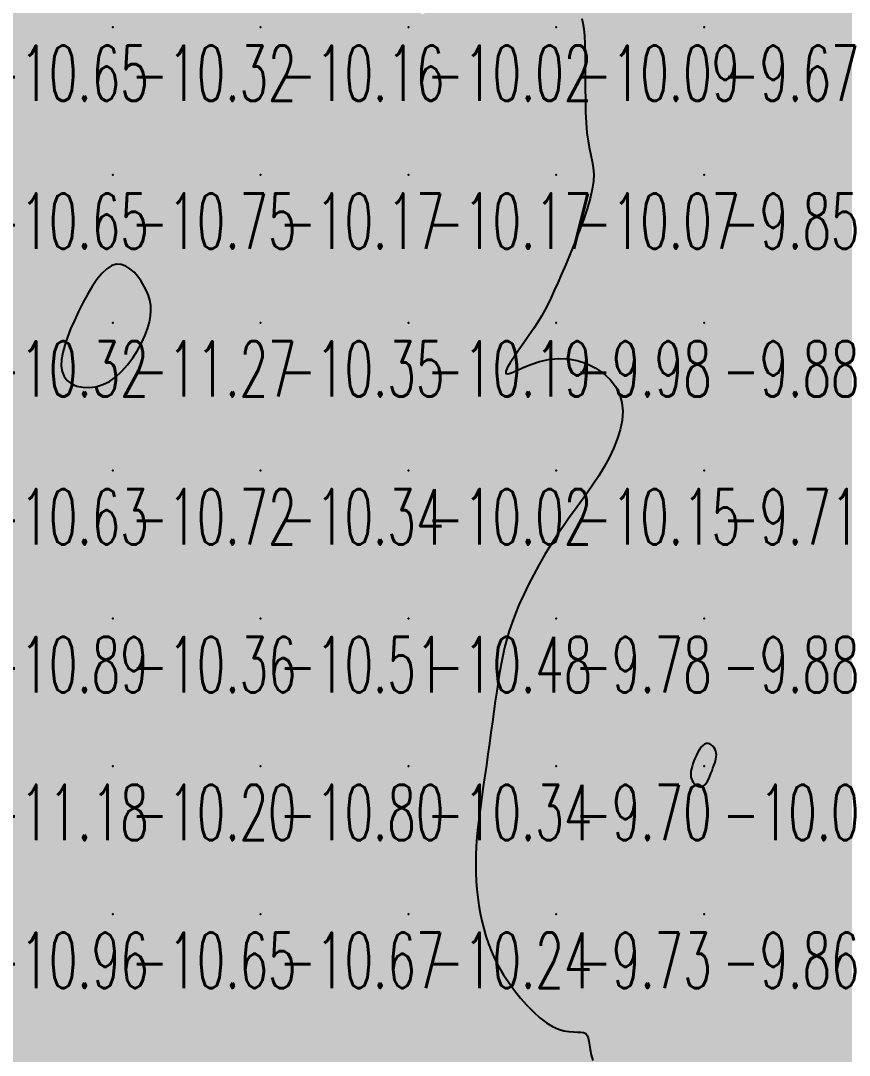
# Model space of a CAD drawing. Header units: millimetres. Extents: x 88261 to 90953, y 390274 to 392322.
# Drawn here: x 89854 to 89910.1, y 391637.7 to 391707.7 of the extents above; entities that cross this region are included whole.
import ezdxf
from ezdxf.enums import TextEntityAlignment as Align

# ---------------------------------------------------------------- set-up
doc = ezdxf.new("R2010")
doc.units = ezdxf.units.MM
doc.header["$LTSCALE"] = 25
for name, color, linetype in [('CN_03_00', 7, 'Continuous'), ('CN_04_00', 242, 'Continuous'), ('COTEAlt', 7, 'Continuous'), ('TN_COLORIAGE', 7, 'Continuous')]:
    doc.layers.add(name, color=color, linetype=linetype)
doc.styles.add('Simplex 1.0', font='Simplex.shx', dxfattribs={"width": 0.99, "height": 2.5})
doc.styles.get("Standard").update_dxf_attribs({"font": 'times.ttf'})

# ---------------------------------------------------------------- blocks, each defined once
blk = doc.blocks.new('COTE')
at = {"color": 0}
blk.add_point((0, 0), dxfattribs=at)
at = {"layer": 'COTEAlt'}
blk.add_attdef('ALT', text='', height=3.75, dxfattribs=at).set_placement((1.25, -1.25), align=Align.TOP_LEFT)

msp = doc.modelspace()

# ---------------------------------------------------------------- linework, layer by layer
at = {"layer": 'CN_03_00', "elevation": -11, "flags": 128}
msp.add_lwpolyline([(89860.468, 391683.577), (89860.879, 391683.953), (89861.262, 391684.385), (89861.612, 391684.857), (89861.926, 391685.353), (89862.198, 391685.857), (89862.426, 391686.355), (89862.604, 391686.83), (89862.73, 391687.27), (89862.806, 391687.678), (89862.835, 391688.057), (89862.818, 391688.415), (89862.76, 391688.755), (89862.663, 391689.084), (89862.53, 391689.407), (89862.363, 391689.73), (89862.165, 391690.053), (89861.94, 391690.365), (89861.691, 391690.65), (89861.42, 391690.891), (89861.131, 391691.073), (89860.826, 391691.179), (89860.51, 391691.193), (89860.184, 391691.1), (89859.852, 391690.888), (89859.517, 391690.57), (89859.184, 391690.163), (89858.855, 391689.685), (89858.535, 391689.152), (89858.226, 391688.581), (89857.933, 391687.992), (89857.658, 391687.399), (89857.407, 391686.82), (89857.186, 391686.261), (89857.005, 391685.727), (89856.87, 391685.223), (89856.79, 391684.754), (89856.774, 391684.325), (89856.828, 391683.942), (89856.963, 391683.609), (89857.181, 391683.332), (89857.474, 391683.114), (89857.827, 391682.959), (89858.228, 391682.871), (89858.662, 391682.855), (89859.117, 391682.914), (89859.578, 391683.051), (89860.032, 391683.272), (89860.468, 391683.577)], close=True, dxfattribs=at)
at = {"layer": 'CN_04_00', "elevation": -10, "flags": 128}
msp.add_lwpolyline([(89891.974, 391707.816), (89892.05, 391707.497), (89892.111, 391707.115), (89892.158, 391706.656), (89892.189, 391706.104), (89892.205, 391705.454), (89892.21, 391704.722), (89892.21, 391703.936), (89892.21, 391703.122), (89892.216, 391702.304), (89892.233, 391701.509), (89892.267, 391700.764), (89892.323, 391700.093), (89892.403, 391699.514), (89892.499, 391699.012), (89892.597, 391698.563), (89892.685, 391698.143), (89892.751, 391697.728), (89892.781, 391697.294), (89892.764, 391696.817), (89892.687, 391696.274), (89892.542, 391695.648), (89892.337, 391694.953), (89892.086, 391694.21), (89891.803, 391693.441), (89891.499, 391692.666), (89891.189, 391691.908), (89890.886, 391691.188), (89890.602, 391690.526), (89890.348, 391689.939), (89890.117, 391689.417), (89889.901, 391688.946), (89889.691, 391688.511), (89889.476, 391688.098), (89889.247, 391687.691), (89888.996, 391687.275), (89888.712, 391686.837), (89888.393, 391686.367), (89888.053, 391685.881), (89887.717, 391685.399), (89887.404, 391684.942), (89887.138, 391684.533), (89886.94, 391684.191), (89886.833, 391683.938), (89886.838, 391683.795), (89886.971, 391683.774), (89887.223, 391683.855), (89887.578, 391684.009), (89888.021, 391684.205), (89888.538, 391684.414), (89889.111, 391684.607), (89889.727, 391684.755), (89890.37, 391684.828), (89891.023, 391684.803), (89891.672, 391684.682), (89892.298, 391684.473), (89892.888, 391684.184), (89893.422, 391683.824), (89893.886, 391683.402), (89894.263, 391682.925), (89894.537, 391682.401), (89894.695, 391681.84), (89894.745, 391681.248), (89894.701, 391680.633), (89894.573, 391680.003), (89894.375, 391679.366), (89894.119, 391678.729), (89893.817, 391678.101), (89893.482, 391677.487), (89893.124, 391676.895), (89892.748, 391676.32), (89892.358, 391675.754), (89891.956, 391675.193), (89891.546, 391674.628), (89891.13, 391674.055), (89890.713, 391673.465), (89890.298, 391672.853), (89889.887, 391672.215), (89889.485, 391671.556), (89889.095, 391670.883), (89888.723, 391670.203), (89888.371, 391669.525), (89888.045, 391668.855), (89887.748, 391668.201), (89887.484, 391667.571), (89887.257, 391666.97), (89887.062, 391666.391), (89886.895, 391665.828), (89886.751, 391665.271), (89886.627, 391664.713), (89886.516, 391664.146), (89886.414, 391663.562), (89886.318, 391662.953), (89886.221, 391662.312), (89886.125, 391661.642), (89886.028, 391660.95), (89885.93, 391660.239), (89885.831, 391659.515), (89885.73, 391658.784), (89885.628, 391658.049), (89885.524, 391657.316), (89885.419, 391656.59), (89885.313, 391655.873), (89885.212, 391655.165), (89885.115, 391654.47), (89885.028, 391653.787), (89884.951, 391653.119), (89884.888, 391652.468), (89884.841, 391651.833), (89884.813, 391651.217), (89884.803, 391650.619), (89884.811, 391650.037), (89884.837, 391649.468), (89884.88, 391648.912), (89884.939, 391648.367), (89885.015, 391647.83), (89885.107, 391647.302), (89885.215, 391646.779), (89885.341, 391646.26), (89885.49, 391645.744), (89885.665, 391645.229), (89885.868, 391644.712), (89886.104, 391644.193), (89886.376, 391643.67), (89886.687, 391643.141), (89887.038, 391642.606), (89887.424, 391642.075), (89887.836, 391641.56), (89888.266, 391641.073), (89888.705, 391640.625), (89889.146, 391640.228), (89889.579, 391639.895), (89889.997, 391639.636), (89890.393, 391639.459), (89890.761, 391639.351), (89891.1, 391639.294), (89891.406, 391639.271), (89891.677, 391639.263), (89891.908, 391639.253), (89892.097, 391639.223), (89892.24, 391639.156), (89892.338, 391639.037), (89892.403, 391638.866), (89892.448, 391638.646), (89892.487, 391638.38), (89892.536, 391638.072), (89892.608, 391637.724), (89892.719, 391637.341)], dxfattribs=at)
msp.add_lwpolyline([(89900.29, 391655.976), (89900.384, 391656.09), (89900.473, 391656.231), (89900.558, 391656.393), (89900.637, 391656.569), (89900.712, 391656.752), (89900.783, 391656.937), (89900.849, 391657.116), (89900.911, 391657.285), (89900.966, 391657.444), (89901.013, 391657.594), (89901.05, 391657.737), (89901.073, 391657.873), (89901.081, 391658.004), (89901.071, 391658.131), (89901.041, 391658.256), (89900.991, 391658.379), (89900.921, 391658.495), (89900.835, 391658.598), (89900.736, 391658.684), (89900.627, 391658.746), (89900.512, 391658.779), (89900.392, 391658.778), (89900.271, 391658.735), (89900.153, 391658.649), (89900.037, 391658.525), (89899.926, 391658.37), (89899.822, 391658.192), (89899.724, 391657.999), (89899.635, 391657.798), (89899.556, 391657.597), (89899.487, 391657.404), (89899.431, 391657.225), (89899.388, 391657.06), (89899.358, 391656.908), (89899.343, 391656.766), (89899.342, 391656.634), (89899.357, 391656.51), (89899.388, 391656.392), (89899.435, 391656.28), (89899.499, 391656.172), (89899.577, 391656.072), (89899.667, 391655.985), (89899.766, 391655.915), (89899.87, 391655.866), (89899.977, 391655.843), (89900.085, 391655.852), (89900.19, 391655.895), (89900.29, 391655.976)], close=True, dxfattribs=at)
at = {"layer": 'TN_COLORIAGE', "color": 191}
for points in [[(89850.249, 391717.239, -10.169), (89850.249, 391707.239, -10.169), (89860.249, 391717.239, -10.169)], [(89850.249, 391707.239, -10.169), (89860.249, 391707.239, -10.169), (89860.249, 391717.239, -10.169)], [(89860.249, 391717.239, -10.504), (89860.249, 391707.239, -10.504), (89870.249, 391717.239, -10.504)], [(89860.249, 391707.239, -10.504), (89870.249, 391707.239, -10.504), (89870.249, 391717.239, -10.504)], [(89870.249, 391707.239, -10.042), (89880.249, 391707.239, -10.042), (89880.249, 391717.239, -10.042)], [(89870.249, 391717.239, -10.042), (89870.249, 391707.239, -10.042), (89880.249, 391717.239, -10.042)], [(89880.249, 391717.239, -10), (89882.259, 391717.239, -10), (89880.249, 391707.239, -10), (89881.11, 391708.1, -10)], [(89890.249, 391707.239, -10), (89890.249, 391710.708, -10), (89880.249, 391707.239, -10), (89881.11, 391708.1, -10)], [(89891.659, 391708.65, -10.088), (89890.249, 391710.708, -10.088), (89890.249, 391707.239, -10.088)], [(89891.659, 391708.65, -10.088), (89892.361, 391707.239, -10.088), (89890.249, 391707.239, -10.088)], [(89850.249, 391697.239, -10.322), (89860.249, 391697.239, -10.322), (89860.249, 391707.239, -10.322)], [(89850.249, 391707.239, -10.322), (89850.249, 391697.239, -10.322), (89860.249, 391707.239, -10.322)], [(89860.249, 391707.239, -10.156), (89860.249, 391697.239, -10.156), (89870.249, 391707.239, -10.156)], [(89860.249, 391697.239, -10.156), (89870.249, 391697.239, -10.156), (89870.249, 391707.239, -10.156)], [(89870.249, 391707.239, -10.016), (89870.249, 391697.239, -10.016), (89880.249, 391707.239, -10.016)], [(89870.249, 391697.239, -10.016), (89880.249, 391697.239, -10.016), (89880.249, 391707.239, -10.016)], [(89880.249, 391707.239, -10.088), (89880.249, 391697.239, -10.088), (89890.249, 391707.239, -10.088)], [(89880.249, 391697.239, -10.088), (89890.249, 391697.239, -10.088), (89890.249, 391707.239, -10.088)], [(89890.249, 391707.239, -10), (89892.361, 391707.239, -10), (89890.249, 391697.239, -10), (89892.029, 391699.019, -10)], [(89892.029, 391699.019, -10.071), (89893.462, 391697.239, -10.071), (89890.249, 391697.239, -10.071)], [(89860.249, 391692.42, -10.322), (89857.418, 391687.239, -10.322), (89860.249, 391697.239, -10.322), (89850.249, 391687.239, -10.322)], [(89850.249, 391697.239, -10.751), (89850.249, 391687.239, -10.751), (89860.249, 391697.239, -10.751)], [(89860.249, 391692.42, -10.171), (89862.689, 391689.679, -10.171), (89860.249, 391697.239, -10.171), (89870.249, 391697.239, -10.171)], [(89863.172, 391687.239, -10.171), (89862.689, 391689.679, -10.171), (89870.249, 391687.239, -10.171), (89870.249, 391697.239, -10.171)], [(89870.249, 391687.239, -10.167), (89880.249, 391687.239, -10.167), (89880.249, 391697.239, -10.167)], [(89870.249, 391697.239, -10.167), (89870.249, 391687.239, -10.167), (89880.249, 391697.239, -10.167)], [(89880.249, 391697.239, -10.071), (89880.249, 391687.239, -10.071), (89890.249, 391697.239, -10.071)], [(89880.249, 391687.239, -10), (89889.155, 391687.239, -10), (89890.249, 391697.239, -10), (89890.249, 391689.669, -10)], [(89893.462, 391697.239, -10.071), (89890.249, 391689.669, -10.071), (89890.249, 391697.239, -10.071)], [(89856.028, 391683.018, -10.322), (89857.418, 391687.239, -10.322), (89850.249, 391677.239, -10.322), (89850.249, 391687.239, -10.322)], [(89860.249, 391682.344, -10.352), (89863.172, 391687.239, -10.352), (89860.249, 391677.239, -10.352), (89870.249, 391687.239, -10.352)], [(89860.249, 391677.239, -10.352), (89870.249, 391677.239, -10.352), (89870.249, 391687.239, -10.352)], [(89870.249, 391687.239, -10.186), (89870.249, 391677.239, -10.186), (89880.249, 391687.239, -10.186)], [(89870.249, 391677.239, -10.186), (89880.249, 391677.239, -10.186), (89880.249, 391687.239, -10.186)], [(89880.249, 391687.239, -10), (89889.155, 391687.239, -10), (89880.249, 391677.239, -10), (89885.406, 391682.397, -10)], [(89890.249, 391677.239, -10), (89890.249, 391685.942, -10), (89880.249, 391677.239, -10), (89885.406, 391682.397, -10)], [(89895.816, 391682.806, -10.153), (89890.249, 391685.942, -10.153), (89890.249, 391677.239, -10.153)], [(89860.249, 391682.344, -10.634), (89856.028, 391683.018, -10.634), (89860.249, 391677.239, -10.634), (89850.249, 391677.239, -10.634)], [(89893.707, 391677.239, -10.153), (89895.816, 391682.806, -10.153), (89890.249, 391677.239, -10.153)], [(89850.249, 391677.239, -10.721), (89850.249, 391667.239, -10.721), (89860.249, 391677.239, -10.721)], [(89850.249, 391667.239, -10.721), (89860.249, 391667.239, -10.721), (89860.249, 391677.239, -10.721)], [(89860.249, 391677.239, -10.34), (89860.249, 391667.239, -10.34), (89870.249, 391677.239, -10.34)], [(89860.249, 391667.239, -10.34), (89870.249, 391667.239, -10.34), (89870.249, 391677.239, -10.34)], [(89870.249, 391677.239, -10.024), (89870.249, 391667.239, -10.024), (89880.249, 391677.239, -10.024)], [(89870.249, 391667.239, -10.024), (89880.249, 391667.239, -10.024), (89880.249, 391677.239, -10.024)], [(89880.249, 391677.239, -10.153), (89880.249, 391667.239, -10.153), (89890.249, 391677.239, -10.153)], [(89880.249, 391667.239, -10), (89887.085, 391667.239, -10), (89890.249, 391677.239, -10), (89890.249, 391673.161, -10)], [(89893.707, 391677.239, -10.153), (89890.249, 391673.161, -10.153), (89890.249, 391677.239, -10.153)], [(89850.249, 391663.468, -10.363), (89852.474, 391659.465, -10.363), (89850.249, 391667.239, -10.363), (89860.249, 391667.239, -10.363)], [(89852.474, 391659.465, -10.196), (89852.097, 391657.239, -10.196), (89860.249, 391667.239, -10.196), (89860.249, 391657.239, -10.196)], [(89860.249, 391667.239, -10.513), (89860.249, 391657.239, -10.513), (89870.249, 391667.239, -10.513)], [(89860.249, 391657.239, -10.513), (89870.249, 391657.239, -10.513), (89870.249, 391667.239, -10.513)], [(89870.249, 391667.239, -10.48), (89870.249, 391657.239, -10.48), (89880.249, 391667.239, -10.48)], [(89870.249, 391657.239, -10.48), (89880.249, 391657.239, -10.48), (89880.249, 391667.239, -10.48)], [(89880.249, 391667.239, -10), (89887.085, 391667.239, -10), (89880.249, 391657.239, -10), (89886.319, 391663.309, -10)], [(89885.547, 391657.239, -10.343), (89886.319, 391663.309, -10.343), (89880.249, 391657.239, -10.343)], [(89899.356, 391657.239, -10.03), (89900.249, 391659.226, -10.03), (89900.249, 391657.239, -10.03)], [(89901.277, 391658.267, -10.03), (89900.249, 391659.226, -10.03), (89900.249, 391657.239, -10.03)], [(89900.892, 391657.239, -10.03), (89901.277, 391658.267, -10.03), (89900.249, 391657.239, -10.03)], [(89850.249, 391648.92, -10.196), (89852.097, 391657.239, -10.196), (89850.249, 391647.239, -10.196), (89860.249, 391657.239, -10.196)], [(89850.249, 391647.239, -10.196), (89860.249, 391647.239, -10.196), (89860.249, 391657.239, -10.196)], [(89860.249, 391657.239, -10.796), (89860.249, 391647.239, -10.796), (89870.249, 391657.239, -10.796)], [(89860.249, 391647.239, -10.796), (89870.249, 391647.239, -10.796), (89870.249, 391657.239, -10.796)], [(89870.249, 391657.239, -10.343), (89870.249, 391647.239, -10.343), (89880.249, 391657.239, -10.343)], [(89870.249, 391647.239, -10.343), (89880.249, 391647.239, -10.343), (89880.249, 391657.239, -10.343)], [(89880.249, 391657.239, -10), (89885.547, 391657.239, -10), (89880.249, 391647.239, -10), (89884.64, 391651.63, -10)], [(89899.356, 391657.239, -10.03), (89899.251, 391656.242, -10.03), (89900.249, 391657.239, -10.03)], [(89899.251, 391656.242, -10.03), (89900.249, 391655.472, -10.03), (89900.249, 391657.239, -10.03)], [(89900.892, 391657.239, -10.03), (89900.249, 391655.472, -10.03), (89900.249, 391657.239, -10.03)], [(89884.64, 391651.63, -10.239), (89884.942, 391647.239, -10.239), (89880.249, 391647.239, -10.239)], [(89850.249, 391647.239, -10.648), (89850.249, 391637.239, -10.648), (89860.249, 391647.239, -10.648)], [(89850.249, 391637.239, -10.648), (89860.249, 391637.239, -10.648), (89860.249, 391647.239, -10.648)], [(89860.249, 391647.239, -10.672), (89860.249, 391637.239, -10.672), (89870.249, 391647.239, -10.672)], [(89860.249, 391637.239, -10.672), (89870.249, 391637.239, -10.672), (89870.249, 391647.239, -10.672)], [(89870.249, 391637.239, -10.239), (89880.249, 391637.239, -10.239), (89880.249, 391647.239, -10.239)], [(89870.249, 391647.239, -10.239), (89870.249, 391637.239, -10.239), (89880.249, 391647.239, -10.239)], [(89880.249, 391637.239, -10), (89886.233, 391643.223, -10), (89880.249, 391647.239, -10), (89884.942, 391647.239, -10)], [(89880.249, 391637.239, -10), (89886.233, 391643.223, -10), (89890.249, 391637.239, -10), (89890.249, 391638.712, -10)], [(89890.249, 391638.712, -10.047), (89892.756, 391639.746, -10.047), (89890.249, 391637.239, -10.047)], [(89892.169, 391637.239, -10.047), (89892.756, 391639.746, -10.047), (89890.249, 391637.239, -10.047)]]:
    msp.add_solid(points, dxfattribs=at)
at = {"layer": 'TN_COLORIAGE', "color": 181}
for points in [[(89892.361, 391707.239, -9.464), (89891.659, 391708.65, -9.464), (89900.249, 391707.239, -9.464), (89900.249, 391717.239, -9.464)], [(89900.249, 391707.239, -9.503), (89910.249, 391707.239, -9.503), (89910.249, 391717.239, -9.503)], [(89900.249, 391717.239, -9.503), (89900.249, 391707.239, -9.503), (89910.249, 391717.239, -9.503)], [(89892.029, 391699.019, -9.671), (89892.361, 391707.239, -9.671), (89900.249, 391707.239, -9.671)], [(89893.462, 391697.239, -9.671), (89892.029, 391699.019, -9.671), (89900.249, 391697.239, -9.671), (89900.249, 391707.239, -9.671)], [(89900.249, 391707.239, -9.516), (89900.249, 391697.239, -9.516), (89910.249, 391707.239, -9.516)], [(89900.249, 391697.239, -9.516), (89910.249, 391697.239, -9.516), (89910.249, 391707.239, -9.516)], [(89890.249, 391689.669, -9.85), (89893.462, 391697.239, -9.85), (89890.249, 391687.239, -9.85), (89900.249, 391697.239, -9.85)], [(89890.249, 391687.239, -9.85), (89900.249, 391687.239, -9.85), (89900.249, 391697.239, -9.85)], [(89900.249, 391697.239, -9.67), (89900.249, 391687.239, -9.67), (89910.249, 391697.239, -9.67)], [(89900.249, 391687.239, -9.67), (89910.249, 391687.239, -9.67), (89910.249, 391697.239, -9.67)], [(89890.249, 391689.669, -9.977), (89889.155, 391687.239, -9.977), (89890.249, 391687.239, -9.977)], [(89885.406, 391682.397, -9.977), (89889.155, 391687.239, -9.977), (89890.249, 391687.239, -9.977)], [(89885.406, 391682.397, -9.977), (89890.249, 391685.942, -9.977), (89890.249, 391687.239, -9.977)], [(89890.249, 391685.942, -9.878), (89895.816, 391682.806, -9.878), (89890.249, 391687.239, -9.878), (89900.249, 391687.239, -9.878)], [(89895.816, 391682.806, -9.71), (89893.707, 391677.239, -9.71), (89900.249, 391687.239, -9.71), (89900.249, 391677.239, -9.71)], [(89900.249, 391687.239, -9.686), (89900.249, 391677.239, -9.686), (89910.249, 391687.239, -9.686)], [(89900.249, 391677.239, -9.686), (89910.249, 391677.239, -9.686), (89910.249, 391687.239, -9.686)], [(89890.249, 391673.161, -9.71), (89893.707, 391677.239, -9.71), (89890.249, 391667.239, -9.71), (89900.249, 391677.239, -9.71)], [(89890.249, 391667.239, -9.71), (89900.249, 391667.239, -9.71), (89900.249, 391677.239, -9.71)], [(89900.249, 391677.239, -9.796), (89900.249, 391667.239, -9.796), (89910.249, 391677.239, -9.796)], [(89900.249, 391667.239, -9.796), (89910.249, 391667.239, -9.796), (89910.249, 391677.239, -9.796)], [(89890.249, 391673.161, -9.778), (89887.085, 391667.239, -9.778), (89890.249, 391667.239, -9.778)], [(89886.319, 391663.309, -9.695), (89885.547, 391657.239, -9.695), (89890.249, 391667.239, -9.695), (89890.249, 391657.239, -9.695)], [(89886.319, 391663.309, -9.778), (89887.085, 391667.239, -9.778), (89890.249, 391667.239, -9.778)], [(89890.249, 391667.239, -9.879), (89890.249, 391657.239, -9.879), (89900.249, 391667.239, -9.879)], [(89900.249, 391659.226, -9.695), (89899.356, 391657.239, -9.695), (89900.249, 391667.239, -9.695), (89890.249, 391657.239, -9.695)], [(89900.249, 391659.226, -9.739), (89901.277, 391658.267, -9.739), (89900.249, 391667.239, -9.739), (89910.249, 391667.239, -9.739)], [(89901.277, 391658.267, -9.565), (89900.892, 391657.239, -9.565), (89910.249, 391667.239, -9.565), (89910.249, 391657.239, -9.565)], [(89884.64, 391651.63, -9.695), (89885.547, 391657.239, -9.695), (89890.249, 391657.239, -9.695)], [(89884.942, 391647.239, -9.695), (89884.64, 391651.63, -9.695), (89890.249, 391647.239, -9.695), (89890.249, 391657.239, -9.695)], [(89899.251, 391656.242, -9.695), (89899.356, 391657.239, -9.695), (89890.249, 391647.239, -9.695), (89890.249, 391657.239, -9.695)], [(89900.249, 391655.472, -9.565), (89900.892, 391657.239, -9.565), (89900.249, 391647.239, -9.565), (89910.249, 391657.239, -9.565)], [(89900.249, 391647.239, -9.565), (89910.249, 391647.239, -9.565), (89910.249, 391657.239, -9.565)], [(89900.249, 391655.472, -9.73), (89899.251, 391656.242, -9.73), (89900.249, 391647.239, -9.73), (89890.249, 391647.239, -9.73)], [(89884.942, 391647.239, -9.73), (89886.233, 391643.223, -9.73), (89890.249, 391647.239, -9.73)], [(89890.249, 391638.712, -9.73), (89886.233, 391643.223, -9.73), (89890.249, 391647.239, -9.73)], [(89892.756, 391639.746, -9.73), (89890.249, 391638.712, -9.73), (89900.249, 391647.239, -9.73), (89890.249, 391647.239, -9.73)], [(89892.756, 391639.746, -9.804), (89892.169, 391637.239, -9.804), (89900.249, 391647.239, -9.804), (89900.249, 391637.239, -9.804)], [(89900.249, 391637.239, -9.519), (89910.249, 391637.239, -9.519), (89910.249, 391647.239, -9.519)], [(89900.249, 391647.239, -9.519), (89900.249, 391637.239, -9.519), (89910.249, 391647.239, -9.519)]]:
    msp.add_solid(points, dxfattribs=at)
at = {"layer": 'TN_COLORIAGE', "color": 201}
for points in [[(89857.418, 391687.239, -11.268), (89860.249, 391692.42, -11.268), (89860.249, 391687.239, -11.268)], [(89862.689, 391689.679, -11.268), (89860.249, 391692.42, -11.268), (89860.249, 391687.239, -11.268)], [(89862.689, 391689.679, -11.268), (89863.172, 391687.239, -11.268), (89860.249, 391687.239, -11.268)], [(89857.418, 391687.239, -11.268), (89856.028, 391683.018, -11.268), (89860.249, 391687.239, -11.268)], [(89856.028, 391683.018, -11.268), (89860.249, 391682.344, -11.268), (89860.249, 391687.239, -11.268)], [(89863.172, 391687.239, -11.268), (89860.249, 391682.344, -11.268), (89860.249, 391687.239, -11.268)]]:
    msp.add_solid(points, dxfattribs=at)

# ---------------------------------------------------------------- block references
at = {"layer": 'COTEAlt'}
ref = msp.add_blockref('COTE', (89850.249, 391707.239), dxfattribs=at)
ref.add_attrib('ALT', '-10.65', dxfattribs={"height": 3.75, "style": 'Simplex 1.0', "width": 0.6}).set_placement((89851.499, 391705.989), align=Align.TOP_LEFT)
ref = msp.add_blockref('COTE', (89860.249, 391707.239), dxfattribs=at)
ref.add_attrib('ALT', '-10.32', dxfattribs={"height": 3.75, "style": 'Simplex 1.0', "width": 0.6}).set_placement((89861.499, 391705.989), align=Align.TOP_LEFT)
ref = msp.add_blockref('COTE', (89870.249, 391707.239), dxfattribs=at)
ref.add_attrib('ALT', '-10.16', dxfattribs={"height": 3.75, "style": 'Simplex 1.0', "width": 0.6}).set_placement((89871.499, 391705.989), align=Align.TOP_LEFT)
ref = msp.add_blockref('COTE', (89880.249, 391707.239), dxfattribs=at)
ref.add_attrib('ALT', '-10.02', dxfattribs={"height": 3.75, "style": 'Simplex 1.0', "width": 0.6}).set_placement((89881.499, 391705.989), align=Align.TOP_LEFT)
ref = msp.add_blockref('COTE', (89890.249, 391707.239), dxfattribs=at)
ref.add_attrib('ALT', '-10.09', dxfattribs={"height": 3.75, "style": 'Simplex 1.0', "width": 0.6}).set_placement((89891.499, 391705.989), align=Align.TOP_LEFT)
ref = msp.add_blockref('COTE', (89900.249, 391707.239), dxfattribs=at)
ref.add_attrib('ALT', '-9.67', dxfattribs={"height": 3.75, "style": 'Simplex 1.0', "width": 0.6}).set_placement((89901.499, 391705.989), align=Align.TOP_LEFT)
ref = msp.add_blockref('COTE', (89850.249, 391697.239), dxfattribs=at)
ref.add_attrib('ALT', '-10.65', dxfattribs={"height": 3.75, "style": 'Simplex 1.0', "width": 0.6}).set_placement((89851.499, 391695.989), align=Align.TOP_LEFT)
ref = msp.add_blockref('COTE', (89860.249, 391697.239), dxfattribs=at)
ref.add_attrib('ALT', '-10.75', dxfattribs={"height": 3.75, "style": 'Simplex 1.0', "width": 0.6}).set_placement((89861.499, 391695.989), align=Align.TOP_LEFT)
ref = msp.add_blockref('COTE', (89870.249, 391697.239), dxfattribs=at)
ref.add_attrib('ALT', '-10.17', dxfattribs={"height": 3.75, "style": 'Simplex 1.0', "width": 0.6}).set_placement((89871.499, 391695.989), align=Align.TOP_LEFT)
ref = msp.add_blockref('COTE', (89880.249, 391697.239), dxfattribs=at)
ref.add_attrib('ALT', '-10.17', dxfattribs={"height": 3.75, "style": 'Simplex 1.0', "width": 0.6}).set_placement((89881.499, 391695.989), align=Align.TOP_LEFT)
ref = msp.add_blockref('COTE', (89890.249, 391697.239), dxfattribs=at)
ref.add_attrib('ALT', '-10.07', dxfattribs={"height": 3.75, "style": 'Simplex 1.0', "width": 0.6}).set_placement((89891.499, 391695.989), align=Align.TOP_LEFT)
ref = msp.add_blockref('COTE', (89900.249, 391697.239), dxfattribs=at)
ref.add_attrib('ALT', '-9.85', dxfattribs={"height": 3.75, "style": 'Simplex 1.0', "width": 0.6}).set_placement((89901.499, 391695.989), align=Align.TOP_LEFT)
ref = msp.add_blockref('COTE', (89850.249, 391687.239), dxfattribs=at)
ref.add_attrib('ALT', '-10.32', dxfattribs={"height": 3.75, "style": 'Simplex 1.0', "width": 0.6}).set_placement((89851.499, 391685.989), align=Align.TOP_LEFT)
ref = msp.add_blockref('COTE', (89860.249, 391687.239), dxfattribs=at)
ref.add_attrib('ALT', '-11.27', dxfattribs={"height": 3.75, "style": 'Simplex 1.0', "width": 0.6}).set_placement((89861.499, 391685.989), align=Align.TOP_LEFT)
ref = msp.add_blockref('COTE', (89870.249, 391687.239), dxfattribs=at)
ref.add_attrib('ALT', '-10.35', dxfattribs={"height": 3.75, "style": 'Simplex 1.0', "width": 0.6}).set_placement((89871.499, 391685.989), align=Align.TOP_LEFT)
ref = msp.add_blockref('COTE', (89880.249, 391687.239), dxfattribs=at)
ref.add_attrib('ALT', '-10.19', dxfattribs={"height": 3.75, "style": 'Simplex 1.0', "width": 0.6}).set_placement((89881.499, 391685.989), align=Align.TOP_LEFT)
ref = msp.add_blockref('COTE', (89890.249, 391687.239), dxfattribs=at)
ref.add_attrib('ALT', '-9.98', dxfattribs={"height": 3.75, "style": 'Simplex 1.0', "width": 0.6}).set_placement((89891.499, 391685.989), align=Align.TOP_LEFT)
ref = msp.add_blockref('COTE', (89900.249, 391687.239), dxfattribs=at)
ref.add_attrib('ALT', '-9.88', dxfattribs={"height": 3.75, "style": 'Simplex 1.0', "width": 0.6}).set_placement((89901.499, 391685.989), align=Align.TOP_LEFT)
ref = msp.add_blockref('COTE', (89850.249, 391677.239), dxfattribs=at)
ref.add_attrib('ALT', '-10.63', dxfattribs={"height": 3.75, "style": 'Simplex 1.0', "width": 0.6}).set_placement((89851.499, 391675.989), align=Align.TOP_LEFT)
ref = msp.add_blockref('COTE', (89860.249, 391677.239), dxfattribs=at)
ref.add_attrib('ALT', '-10.72', dxfattribs={"height": 3.75, "style": 'Simplex 1.0', "width": 0.6}).set_placement((89861.499, 391675.989), align=Align.TOP_LEFT)
ref = msp.add_blockref('COTE', (89870.249, 391677.239), dxfattribs=at)
ref.add_attrib('ALT', '-10.34', dxfattribs={"height": 3.75, "style": 'Simplex 1.0', "width": 0.6}).set_placement((89871.499, 391675.989), align=Align.TOP_LEFT)
ref = msp.add_blockref('COTE', (89880.249, 391677.239), dxfattribs=at)
ref.add_attrib('ALT', '-10.02', dxfattribs={"height": 3.75, "style": 'Simplex 1.0', "width": 0.6}).set_placement((89881.499, 391675.989), align=Align.TOP_LEFT)
ref = msp.add_blockref('COTE', (89890.249, 391677.239), dxfattribs=at)
ref.add_attrib('ALT', '-10.15', dxfattribs={"height": 3.75, "style": 'Simplex 1.0', "width": 0.6}).set_placement((89891.499, 391675.989), align=Align.TOP_LEFT)
ref = msp.add_blockref('COTE', (89900.249, 391677.239), dxfattribs=at)
ref.add_attrib('ALT', '-9.71', dxfattribs={"height": 3.75, "style": 'Simplex 1.0', "width": 0.6}).set_placement((89901.499, 391675.989), align=Align.TOP_LEFT)
ref = msp.add_blockref('COTE', (89850.249, 391667.239), dxfattribs=at)
ref.add_attrib('ALT', '-10.89', dxfattribs={"height": 3.75, "style": 'Simplex 1.0', "width": 0.6}).set_placement((89851.499, 391665.989), align=Align.TOP_LEFT)
ref = msp.add_blockref('COTE', (89860.249, 391667.239), dxfattribs=at)
ref.add_attrib('ALT', '-10.36', dxfattribs={"height": 3.75, "style": 'Simplex 1.0', "width": 0.6}).set_placement((89861.499, 391665.989), align=Align.TOP_LEFT)
ref = msp.add_blockref('COTE', (89870.249, 391667.239), dxfattribs=at)
ref.add_attrib('ALT', '-10.51', dxfattribs={"height": 3.75, "style": 'Simplex 1.0', "width": 0.6}).set_placement((89871.499, 391665.989), align=Align.TOP_LEFT)
ref = msp.add_blockref('COTE', (89880.249, 391667.239), dxfattribs=at)
ref.add_attrib('ALT', '-10.48', dxfattribs={"height": 3.75, "style": 'Simplex 1.0', "width": 0.6}).set_placement((89881.499, 391665.989), align=Align.TOP_LEFT)
ref = msp.add_blockref('COTE', (89890.249, 391667.239), dxfattribs=at)
ref.add_attrib('ALT', '-9.78', dxfattribs={"height": 3.75, "style": 'Simplex 1.0', "width": 0.6}).set_placement((89891.499, 391665.989), align=Align.TOP_LEFT)
ref = msp.add_blockref('COTE', (89900.249, 391667.239), dxfattribs=at)
ref.add_attrib('ALT', '-9.88', dxfattribs={"height": 3.75, "style": 'Simplex 1.0', "width": 0.6}).set_placement((89901.499, 391665.989), align=Align.TOP_LEFT)
ref = msp.add_blockref('COTE', (89850.249, 391657.239), dxfattribs=at)
ref.add_attrib('ALT', '-11.18', dxfattribs={"height": 3.75, "style": 'Simplex 1.0', "width": 0.6}).set_placement((89851.499, 391655.989), align=Align.TOP_LEFT)
ref = msp.add_blockref('COTE', (89860.249, 391657.239), dxfattribs=at)
ref.add_attrib('ALT', '-10.20', dxfattribs={"height": 3.75, "style": 'Simplex 1.0', "width": 0.6}).set_placement((89861.499, 391655.989), align=Align.TOP_LEFT)
ref = msp.add_blockref('COTE', (89870.249, 391657.239), dxfattribs=at)
ref.add_attrib('ALT', '-10.80', dxfattribs={"height": 3.75, "style": 'Simplex 1.0', "width": 0.6}).set_placement((89871.499, 391655.989), align=Align.TOP_LEFT)
ref = msp.add_blockref('COTE', (89880.249, 391657.239), dxfattribs=at)
ref.add_attrib('ALT', '-10.34', dxfattribs={"height": 3.75, "style": 'Simplex 1.0', "width": 0.6}).set_placement((89881.499, 391655.989), align=Align.TOP_LEFT)
ref = msp.add_blockref('COTE', (89890.249, 391657.239), dxfattribs=at)
ref.add_attrib('ALT', '-9.70', dxfattribs={"height": 3.75, "style": 'Simplex 1.0', "width": 0.6}).set_placement((89891.499, 391655.989), align=Align.TOP_LEFT)
ref = msp.add_blockref('COTE', (89900.249, 391657.239), dxfattribs=at)
ref.add_attrib('ALT', '-10.03', dxfattribs={"height": 3.75, "style": 'Simplex 1.0', "width": 0.6}).set_placement((89901.499, 391655.989), align=Align.TOP_LEFT)
ref = msp.add_blockref('COTE', (89850.249, 391647.239), dxfattribs=at)
ref.add_attrib('ALT', '-10.96', dxfattribs={"height": 3.75, "style": 'Simplex 1.0', "width": 0.6}).set_placement((89851.499, 391645.989), align=Align.TOP_LEFT)
ref = msp.add_blockref('COTE', (89860.249, 391647.239), dxfattribs=at)
ref.add_attrib('ALT', '-10.65', dxfattribs={"height": 3.75, "style": 'Simplex 1.0', "width": 0.6}).set_placement((89861.499, 391645.989), align=Align.TOP_LEFT)
ref = msp.add_blockref('COTE', (89870.249, 391647.239), dxfattribs=at)
ref.add_attrib('ALT', '-10.67', dxfattribs={"height": 3.75, "style": 'Simplex 1.0', "width": 0.6}).set_placement((89871.499, 391645.989), align=Align.TOP_LEFT)
ref = msp.add_blockref('COTE', (89880.249, 391647.239), dxfattribs=at)
ref.add_attrib('ALT', '-10.24', dxfattribs={"height": 3.75, "style": 'Simplex 1.0', "width": 0.6}).set_placement((89881.499, 391645.989), align=Align.TOP_LEFT)
ref = msp.add_blockref('COTE', (89890.249, 391647.239), dxfattribs=at)
ref.add_attrib('ALT', '-9.73', dxfattribs={"height": 3.75, "style": 'Simplex 1.0', "width": 0.6}).set_placement((89891.499, 391645.989), align=Align.TOP_LEFT)
ref = msp.add_blockref('COTE', (89900.249, 391647.239), dxfattribs=at)
ref.add_attrib('ALT', '-9.86', dxfattribs={"height": 3.75, "style": 'Simplex 1.0', "width": 0.6}).set_placement((89901.499, 391645.989), align=Align.TOP_LEFT)

doc.saveas('drawing.dxf')
